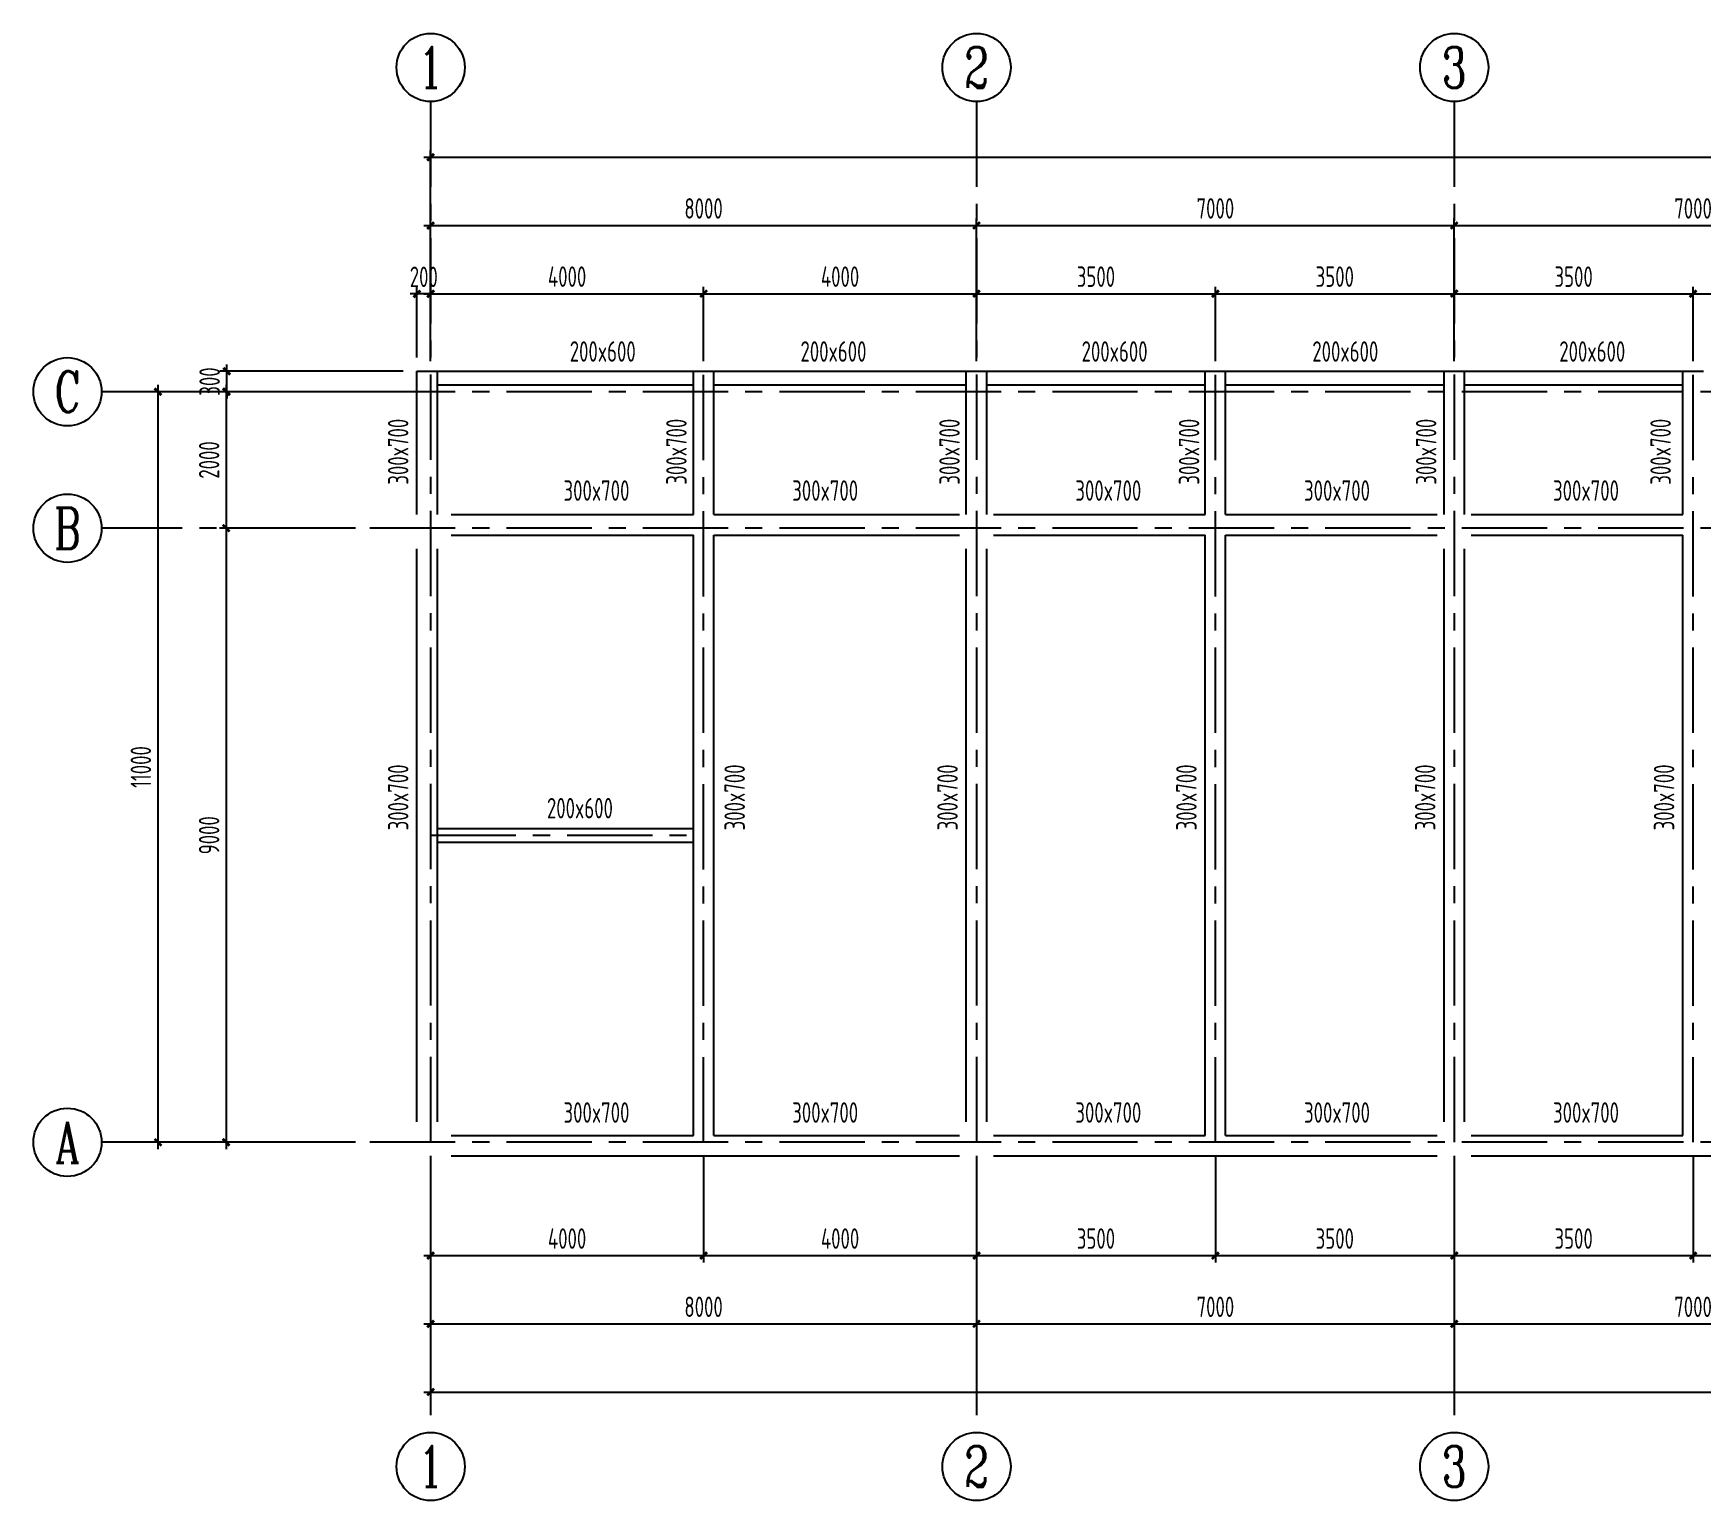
# Model space of a CAD drawing. Header units: millimetres. Extents: x -98450 to -46581, y -34693 to 29833.
# Drawn here: x -98450 to -74003, y -34693 to -13188 of the extents above; entities that cross this region are included whole.
import ezdxf
from ezdxf.enums import TextEntityAlignment as Align

# ---------------------------------------------------------------- set-up
doc = ezdxf.new("R2010")
doc.units = ezdxf.units.MM
doc.header["$LTSCALE"] = 1000
doc.header["$MEASUREMENT"] = 0
doc.linetypes.add('CENTER', pattern=[2, 1.25, -0.25, 0.25, -0.25])
doc.linetypes.add('DASHED', pattern=[0.75, 0.5, -0.25])
doc.layers.get('0').update_dxf_attribs({"linetype": 'CONTINUOUS'})
doc.layers.get('Defpoints').update_dxf_attribs({"linetype": 'CONTINUOUS'})
for name, color, linetype in [('AXIS', 253, 'CENTER'), ('AXIS_NUM', 7, 'CONTINUOUS'), ('BEAM', 4, 'DASHED'), ('DIM', 3, 'CONTINUOUS')]:
    doc.layers.add(name, color=color, linetype=linetype)
doc.layers.add('BEAM_TEXT', color=6, linetype='CONTINUOUS', lineweight=25)
doc.styles.add('TSSD_Axis', font='complex.shx', dxfattribs={"width": 0.7, "bigfont": 'hztxt.shx'})
doc.styles.add('TSSD_Dimension', font='tssdeng.shx', dxfattribs={"width": 0.7, "bigfont": 'hztxt.shx'})
doc.styles.add('TSSD_Label', font='tssdeng.shx', dxfattribs={"width": 0.7, "bigfont": 'hztxt.shx'})
doc.dimstyles.new('TSSD_100_100', dxfattribs={"dimtxt": 300, "dimasz": 100, "dimexe": 100, "dimexo": 200, "dimgap": 100, "dimtad": 1, "dimdec": 0, "dimzin": 0, "dimdsep": 46, "dimtxsty": 'TSSD_Dimension', "dimblk": 'ARCHTICK', "dimblk1": 'ARCHTICK', "dimblk2": 'ARCHTICK', "dimcen": 0, "dimdle": 100, "dimclrt": 7, "dimadec": 0, "dimazin": 0, "dimtfac": 1, "dimtdec": 0, "dimtix": 1, "dimtmove": 2, "dimatfit": 3, "dimfxl": 1, "dimtolj": 1, "dimtzin": 0, "dimarcsym": 0})

# ---------------------------------------------------------------- blocks, each defined once
blk = doc.blocks.new('ts_axno')
at = {"color": 0, "linetype": 'ByBlock', "lineweight": -2}
blk.add_circle((0, 0), 0.5, dxfattribs=at)
at = {"color": 0, "linetype": 'ByBlock', "lineweight": -2, "style": 'TSSD_Axis', "width": 0.7}
blk.add_attdef('A', text='', height=0.6, dxfattribs=at).set_placement((0, 0), align=Align.MIDDLE_CENTER)
blk = doc.blocks.new('_ArchTick')
at = {"color": 0, "linetype": 'ByBlock', "const_width": 0.4}
blk.add_lwpolyline([(-0.5, -0.5), (0.5, 0.5)], dxfattribs=at)
blk = doc.blocks.new('*D63')
at = {"layer": 'Defpoints', "color": 0, "transparency": 16777216}
for p in [(-92629, -32019), (-52629, -32019), (-52629, -33102)]:
    blk.add_point(p, dxfattribs=at)
at = {"layer": 'DIM', "color": 0, "lineweight": -2, "transparency": 16777216}
for p, q in [((-92629, -32219), (-92629, -33202)), ((-52629, -32219), (-52629, -33202)), ((-92729, -33102), (-52529, -33102))]:
    blk.add_line(p, q, dxfattribs=at)
at = {"layer": 'DIM', "color": 0, "lineweight": -2, "transparency": 16777216, "xscale": 100, "yscale": 100, "zscale": 100, "rotation": 180}
blk.add_blockref('_ArchTick', (-92629, -33102), dxfattribs=at)
at = {"layer": 'DIM', "color": 0, "lineweight": -2, "transparency": 16777216, "xscale": 100, "yscale": 100, "zscale": 100}
blk.add_blockref('_ArchTick', (-52629, -33102), dxfattribs=at)
at = {"layer": 'DIM', "color": 7, "transparency": 16777216, "insert": (-72629, -32852), "char_height": 300, "attachment_point": 5, "style": 'TSSD_Dimension'}
blk.add_mtext('\\A1;40000', dxfattribs=at)
blk = doc.blocks.new('*D64')
at = {"layer": 'Defpoints', "color": 0, "transparency": 16777216}
for p in [(-92629, -30687), (-84629, -30687), (-84629, -32102)]:
    blk.add_point(p, dxfattribs=at)
at = {"layer": 'DIM', "color": 0, "lineweight": -2, "transparency": 16777216}
for p, q in [((-92629, -30887), (-92629, -32202)), ((-84629, -30887), (-84629, -32202)), ((-92729, -32102), (-84529, -32102))]:
    blk.add_line(p, q, dxfattribs=at)
at = {"layer": 'DIM', "color": 0, "lineweight": -2, "transparency": 16777216, "xscale": 100, "yscale": 100, "zscale": 100, "rotation": 180}
blk.add_blockref('_ArchTick', (-92629, -32102), dxfattribs=at)
at = {"layer": 'DIM', "color": 0, "lineweight": -2, "transparency": 16777216, "xscale": 100, "yscale": 100, "zscale": 100}
blk.add_blockref('_ArchTick', (-84629, -32102), dxfattribs=at)
at = {"layer": 'DIM', "color": 7, "transparency": 16777216, "insert": (-88629, -31852), "char_height": 300, "attachment_point": 5, "style": 'TSSD_Dimension'}
blk.add_mtext('\\A1;8000', dxfattribs=at)
blk = doc.blocks.new('*D65')
at = {"layer": 'Defpoints', "color": 0, "transparency": 16777216}
for p in [(-84629, -30687), (-77629, -30687), (-77629, -32102)]:
    blk.add_point(p, dxfattribs=at)
at = {"layer": 'DIM', "color": 0, "lineweight": -2, "transparency": 16777216}
for p, q in [((-84629, -30887), (-84629, -32202)), ((-77629, -30887), (-77629, -32202)), ((-84729, -32102), (-77529, -32102))]:
    blk.add_line(p, q, dxfattribs=at)
at = {"layer": 'DIM', "color": 0, "lineweight": -2, "transparency": 16777216, "xscale": 100, "yscale": 100, "zscale": 100, "rotation": 180}
blk.add_blockref('_ArchTick', (-84629, -32102), dxfattribs=at)
at = {"layer": 'DIM', "color": 0, "lineweight": -2, "transparency": 16777216, "xscale": 100, "yscale": 100, "zscale": 100}
blk.add_blockref('_ArchTick', (-77629, -32102), dxfattribs=at)
at = {"layer": 'DIM', "color": 7, "transparency": 16777216, "insert": (-81129, -31852), "char_height": 300, "attachment_point": 5, "style": 'TSSD_Dimension'}
blk.add_mtext('\\A1;7000', dxfattribs=at)
blk = doc.blocks.new('*D53')
at = {"layer": 'Defpoints', "color": 0, "transparency": 16777216}
for p in [(-77629, -30687), (-70629, -30687), (-70629, -32102)]:
    blk.add_point(p, dxfattribs=at)
at = {"layer": 'DIM', "color": 0, "lineweight": -2, "transparency": 16777216}
for p, q in [((-77629, -30887), (-77629, -32202)), ((-70629, -30887), (-70629, -32202)), ((-77729, -32102), (-70529, -32102))]:
    blk.add_line(p, q, dxfattribs=at)
at = {"layer": 'DIM', "color": 0, "lineweight": -2, "transparency": 16777216, "xscale": 100, "yscale": 100, "zscale": 100, "rotation": 180}
blk.add_blockref('_ArchTick', (-77629, -32102), dxfattribs=at)
at = {"layer": 'DIM', "color": 0, "lineweight": -2, "transparency": 16777216, "xscale": 100, "yscale": 100, "zscale": 100}
blk.add_blockref('_ArchTick', (-70629, -32102), dxfattribs=at)
at = {"layer": 'DIM', "color": 7, "transparency": 16777216, "insert": (-74129, -31852), "char_height": 300, "attachment_point": 5, "style": 'TSSD_Dimension'}
blk.add_mtext('\\A1;7000', dxfattribs=at)
blk = doc.blocks.new('*D57')
at = {"layer": 'Defpoints', "color": 0, "transparency": 16777216}
for p in [(-52629, -15004), (-92629, -16194), (-52629, -16194)]:
    blk.add_point(p, dxfattribs=at)
at = {"layer": 'DIM', "color": 0, "lineweight": -2, "transparency": 16777216}
for p, q in [((-92629, -15994), (-92629, -14904)), ((-52629, -15994), (-52629, -14904)), ((-92729, -15004), (-52529, -15004))]:
    blk.add_line(p, q, dxfattribs=at)
at = {"layer": 'DIM', "color": 0, "lineweight": -2, "transparency": 16777216, "xscale": 100, "yscale": 100, "zscale": 100, "rotation": 180}
blk.add_blockref('_ArchTick', (-92629, -15004), dxfattribs=at)
at = {"layer": 'DIM', "color": 0, "lineweight": -2, "transparency": 16777216, "xscale": 100, "yscale": 100, "zscale": 100}
blk.add_blockref('_ArchTick', (-52629, -15004), dxfattribs=at)
at = {"layer": 'DIM', "color": 7, "transparency": 16777216, "insert": (-72629, -14754), "char_height": 300, "attachment_point": 5, "style": 'TSSD_Dimension'}
blk.add_mtext('\\A1;40000', dxfattribs=at)
blk = doc.blocks.new('*D58')
at = {"layer": 'Defpoints', "color": 0, "transparency": 16777216}
for p in [(-84629, -16004), (-92629, -17194), (-84629, -17194)]:
    blk.add_point(p, dxfattribs=at)
at = {"layer": 'DIM', "color": 0, "lineweight": -2, "transparency": 16777216}
for p, q in [((-92729, -16004), (-84529, -16004)), ((-92629, -16994), (-92629, -15904)), ((-84629, -16994), (-84629, -15904))]:
    blk.add_line(p, q, dxfattribs=at)
at = {"layer": 'DIM', "color": 0, "lineweight": -2, "transparency": 16777216, "xscale": 100, "yscale": 100, "zscale": 100, "rotation": 180}
blk.add_blockref('_ArchTick', (-92629, -16004), dxfattribs=at)
at = {"layer": 'DIM', "color": 0, "lineweight": -2, "transparency": 16777216, "xscale": 100, "yscale": 100, "zscale": 100}
blk.add_blockref('_ArchTick', (-84629, -16004), dxfattribs=at)
at = {"layer": 'DIM', "color": 7, "transparency": 16777216, "insert": (-88629, -15754), "char_height": 300, "attachment_point": 5, "style": 'TSSD_Dimension'}
blk.add_mtext('\\A1;8000', dxfattribs=at)
blk = doc.blocks.new('*D59')
at = {"layer": 'Defpoints', "color": 0, "transparency": 16777216}
for p in [(-77629, -16004), (-84629, -17194), (-77629, -17194)]:
    blk.add_point(p, dxfattribs=at)
at = {"layer": 'DIM', "color": 0, "lineweight": -2, "transparency": 16777216}
for p, q in [((-84729, -16004), (-77529, -16004)), ((-84629, -16994), (-84629, -15904)), ((-77629, -16994), (-77629, -15904))]:
    blk.add_line(p, q, dxfattribs=at)
at = {"layer": 'DIM', "color": 0, "lineweight": -2, "transparency": 16777216, "xscale": 100, "yscale": 100, "zscale": 100, "rotation": 180}
blk.add_blockref('_ArchTick', (-84629, -16004), dxfattribs=at)
at = {"layer": 'DIM', "color": 0, "lineweight": -2, "transparency": 16777216, "xscale": 100, "yscale": 100, "zscale": 100}
blk.add_blockref('_ArchTick', (-77629, -16004), dxfattribs=at)
at = {"layer": 'DIM', "color": 7, "transparency": 16777216, "insert": (-81129, -15754), "char_height": 300, "attachment_point": 5, "style": 'TSSD_Dimension'}
blk.add_mtext('\\A1;7000', dxfattribs=at)
blk = doc.blocks.new('*D60')
at = {"layer": 'Defpoints', "color": 0, "transparency": 16777216}
for p in [(-70629, -16004), (-77629, -17194), (-70629, -17194)]:
    blk.add_point(p, dxfattribs=at)
at = {"layer": 'DIM', "color": 0, "lineweight": -2, "transparency": 16777216}
for p, q in [((-77729, -16004), (-70529, -16004)), ((-77629, -16994), (-77629, -15904)), ((-70629, -16994), (-70629, -15904))]:
    blk.add_line(p, q, dxfattribs=at)
at = {"layer": 'DIM', "color": 0, "lineweight": -2, "transparency": 16777216, "xscale": 100, "yscale": 100, "zscale": 100, "rotation": 180}
blk.add_blockref('_ArchTick', (-77629, -16004), dxfattribs=at)
at = {"layer": 'DIM', "color": 0, "lineweight": -2, "transparency": 16777216, "xscale": 100, "yscale": 100, "zscale": 100}
blk.add_blockref('_ArchTick', (-70629, -16004), dxfattribs=at)
at = {"layer": 'DIM', "color": 7, "transparency": 16777216, "insert": (-74129, -15754), "char_height": 300, "attachment_point": 5, "style": 'TSSD_Dimension'}
blk.add_mtext('\\A1;7000', dxfattribs=at)
blk = doc.blocks.new('*D28')
at = {"layer": 'Defpoints', "color": 0, "transparency": 16777216}
for p in [(-94528, -18441), (-96625, -29441), (-94528, -29441)]:
    blk.add_point(p, dxfattribs=at)
at = {"layer": 'DIM', "color": 0, "lineweight": -2, "transparency": 16777216}
for p, q in [((-94728, -18441), (-96725, -18441)), ((-96625, -18341), (-96625, -29541)), ((-94728, -29441), (-96725, -29441))]:
    blk.add_line(p, q, dxfattribs=at)
at = {"layer": 'DIM', "color": 0, "lineweight": -2, "transparency": 16777216, "xscale": 100, "yscale": 100, "zscale": 100}
for p, rotation in [((-96625, -18441), 90), ((-96625, -29441), 270)]:
    blk.add_blockref('_ArchTick', p, dxfattribs=dict(at, rotation=rotation))
at = {"layer": 'DIM', "color": 7, "transparency": 16777216, "insert": (-96875, -23941), "char_height": 300, "attachment_point": 5, "rotation": 90, "style": 'TSSD_Dimension'}
blk.add_mtext('\\A1;11000', dxfattribs=at)
blk = doc.blocks.new('*D29')
at = {"layer": 'Defpoints', "color": 0, "transparency": 16777216}
for p in [(-93528, -18441), (-95625, -20441), (-93528, -20441)]:
    blk.add_point(p, dxfattribs=at)
at = {"layer": 'DIM', "color": 0, "lineweight": -2, "transparency": 16777216}
for p, q in [((-93728, -18441), (-95725, -18441)), ((-95625, -18341), (-95625, -20541)), ((-93728, -20441), (-95725, -20441))]:
    blk.add_line(p, q, dxfattribs=at)
at = {"layer": 'DIM', "color": 0, "lineweight": -2, "transparency": 16777216, "xscale": 100, "yscale": 100, "zscale": 100}
for p, rotation in [((-95625, -18441), 90), ((-95625, -20441), 270)]:
    blk.add_blockref('_ArchTick', p, dxfattribs=dict(at, rotation=rotation))
at = {"layer": 'DIM', "color": 7, "transparency": 16777216, "insert": (-95875, -19441), "char_height": 300, "attachment_point": 5, "rotation": 90, "style": 'TSSD_Dimension'}
blk.add_mtext('\\A1;2000', dxfattribs=at)
blk = doc.blocks.new('*D30')
at = {"layer": 'Defpoints', "color": 0, "transparency": 16777216}
for p in [(-93528, -20441), (-95625, -29441), (-93528, -29441)]:
    blk.add_point(p, dxfattribs=at)
at = {"layer": 'DIM', "color": 0, "lineweight": -2, "transparency": 16777216}
for p, q in [((-93728, -20441), (-95725, -20441)), ((-95625, -20341), (-95625, -29541)), ((-93728, -29441), (-95725, -29441))]:
    blk.add_line(p, q, dxfattribs=at)
at = {"layer": 'DIM', "color": 0, "lineweight": -2, "transparency": 16777216, "xscale": 100, "yscale": 100, "zscale": 100}
for p, rotation in [((-95625, -20441), 90), ((-95625, -29441), 270)]:
    blk.add_blockref('_ArchTick', p, dxfattribs=dict(at, rotation=rotation))
at = {"layer": 'DIM', "color": 7, "transparency": 16777216, "insert": (-95875, -24941), "char_height": 300, "attachment_point": 5, "rotation": 90, "style": 'TSSD_Dimension'}
blk.add_mtext('\\A1;9000', dxfattribs=at)
blk = doc.blocks.new('*D32')
at = {"layer": 'Defpoints', "color": 0, "transparency": 16777216}
for p in [(-84629, -17004), (-88629, -18194), (-84629, -18194)]:
    blk.add_point(p, dxfattribs=at)
at = {"layer": 'DIM', "color": 0, "lineweight": -2, "transparency": 16777216}
for p, q in [((-88729, -17004), (-84529, -17004)), ((-88629, -17994), (-88629, -16904)), ((-84629, -17994), (-84629, -16904))]:
    blk.add_line(p, q, dxfattribs=at)
at = {"layer": 'DIM', "color": 0, "lineweight": -2, "transparency": 16777216, "xscale": 100, "yscale": 100, "zscale": 100, "rotation": 180}
blk.add_blockref('_ArchTick', (-88629, -17004), dxfattribs=at)
at = {"layer": 'DIM', "color": 0, "lineweight": -2, "transparency": 16777216, "xscale": 100, "yscale": 100, "zscale": 100}
blk.add_blockref('_ArchTick', (-84629, -17004), dxfattribs=at)
at = {"layer": 'DIM', "color": 7, "transparency": 16777216, "insert": (-86629, -16754), "char_height": 300, "attachment_point": 5, "style": 'TSSD_Dimension'}
blk.add_mtext('\\A1;4000', dxfattribs=at)
blk = doc.blocks.new('*D44')
at = {"layer": 'Defpoints', "color": 0, "transparency": 16777216}
for p in [(-88629, -17004), (-92629, -18194), (-88629, -18194)]:
    blk.add_point(p, dxfattribs=at)
at = {"layer": 'DIM', "color": 0, "lineweight": -2, "transparency": 16777216}
for p, q in [((-92729, -17004), (-88529, -17004)), ((-92629, -17994), (-92629, -16904)), ((-88629, -17994), (-88629, -16904))]:
    blk.add_line(p, q, dxfattribs=at)
at = {"layer": 'DIM', "color": 0, "lineweight": -2, "transparency": 16777216, "xscale": 100, "yscale": 100, "zscale": 100, "rotation": 180}
blk.add_blockref('_ArchTick', (-92629, -17004), dxfattribs=at)
at = {"layer": 'DIM', "color": 0, "lineweight": -2, "transparency": 16777216, "xscale": 100, "yscale": 100, "zscale": 100}
blk.add_blockref('_ArchTick', (-88629, -17004), dxfattribs=at)
at = {"layer": 'DIM', "color": 7, "transparency": 16777216, "insert": (-90629, -16754), "char_height": 300, "attachment_point": 5, "style": 'TSSD_Dimension'}
blk.add_mtext('\\A1;4000', dxfattribs=at)
blk = doc.blocks.new('*D45')
at = {"layer": 'Defpoints', "color": 0, "transparency": 16777216}
for p in [(-77629, -17004), (-81128, -18194), (-77629, -18194)]:
    blk.add_point(p, dxfattribs=at)
at = {"layer": 'DIM', "color": 0, "lineweight": -2, "transparency": 16777216}
for p, q in [((-81228, -17004), (-77529, -17004)), ((-81128, -17994), (-81128, -16904)), ((-77629, -17994), (-77629, -16904))]:
    blk.add_line(p, q, dxfattribs=at)
at = {"layer": 'DIM', "color": 0, "lineweight": -2, "transparency": 16777216, "xscale": 100, "yscale": 100, "zscale": 100, "rotation": 180}
blk.add_blockref('_ArchTick', (-81128, -17004), dxfattribs=at)
at = {"layer": 'DIM', "color": 0, "lineweight": -2, "transparency": 16777216, "xscale": 100, "yscale": 100, "zscale": 100}
blk.add_blockref('_ArchTick', (-77629, -17004), dxfattribs=at)
at = {"layer": 'DIM', "color": 7, "transparency": 16777216, "insert": (-79379, -16754), "char_height": 300, "attachment_point": 5, "style": 'TSSD_Dimension'}
blk.add_mtext('\\A1;3500', dxfattribs=at)
blk = doc.blocks.new('*D46')
at = {"layer": 'Defpoints', "color": 0, "transparency": 16777216}
for p in [(-81128, -17004), (-84629, -18194), (-81128, -18194)]:
    blk.add_point(p, dxfattribs=at)
at = {"layer": 'DIM', "color": 0, "lineweight": -2, "transparency": 16777216}
for p, q in [((-84729, -17004), (-81028, -17004)), ((-84629, -17994), (-84629, -16904)), ((-81128, -17994), (-81128, -16904))]:
    blk.add_line(p, q, dxfattribs=at)
at = {"layer": 'DIM', "color": 0, "lineweight": -2, "transparency": 16777216, "xscale": 100, "yscale": 100, "zscale": 100, "rotation": 180}
blk.add_blockref('_ArchTick', (-84629, -17004), dxfattribs=at)
at = {"layer": 'DIM', "color": 0, "lineweight": -2, "transparency": 16777216, "xscale": 100, "yscale": 100, "zscale": 100}
blk.add_blockref('_ArchTick', (-81128, -17004), dxfattribs=at)
at = {"layer": 'DIM', "color": 7, "transparency": 16777216, "insert": (-82879, -16754), "char_height": 300, "attachment_point": 5, "style": 'TSSD_Dimension'}
blk.add_mtext('\\A1;3500', dxfattribs=at)
blk = doc.blocks.new('*D47')
at = {"layer": 'Defpoints', "color": 0, "transparency": 16777216}
for p in [(-70629, -17004), (-74128, -18194), (-70629, -18194)]:
    blk.add_point(p, dxfattribs=at)
at = {"layer": 'DIM', "color": 0, "lineweight": -2, "transparency": 16777216}
for p, q in [((-74228, -17004), (-70529, -17004)), ((-74128, -17994), (-74128, -16904)), ((-70629, -17994), (-70629, -16904))]:
    blk.add_line(p, q, dxfattribs=at)
at = {"layer": 'DIM', "color": 0, "lineweight": -2, "transparency": 16777216, "xscale": 100, "yscale": 100, "zscale": 100, "rotation": 180}
blk.add_blockref('_ArchTick', (-74128, -17004), dxfattribs=at)
at = {"layer": 'DIM', "color": 0, "lineweight": -2, "transparency": 16777216, "xscale": 100, "yscale": 100, "zscale": 100}
blk.add_blockref('_ArchTick', (-70629, -17004), dxfattribs=at)
at = {"layer": 'DIM', "color": 7, "transparency": 16777216, "insert": (-72379, -16754), "char_height": 300, "attachment_point": 5, "style": 'TSSD_Dimension'}
blk.add_mtext('\\A1;3500', dxfattribs=at)
blk = doc.blocks.new('*D48')
at = {"layer": 'Defpoints', "color": 0, "transparency": 16777216}
for p in [(-74128, -17004), (-77629, -18194), (-74128, -18194)]:
    blk.add_point(p, dxfattribs=at)
at = {"layer": 'DIM', "color": 0, "lineweight": -2, "transparency": 16777216}
for p, q in [((-77729, -17004), (-74028, -17004)), ((-77629, -17994), (-77629, -16904)), ((-74128, -17994), (-74128, -16904))]:
    blk.add_line(p, q, dxfattribs=at)
at = {"layer": 'DIM', "color": 0, "lineweight": -2, "transparency": 16777216, "xscale": 100, "yscale": 100, "zscale": 100, "rotation": 180}
blk.add_blockref('_ArchTick', (-77629, -17004), dxfattribs=at)
at = {"layer": 'DIM', "color": 0, "lineweight": -2, "transparency": 16777216, "xscale": 100, "yscale": 100, "zscale": 100}
blk.add_blockref('_ArchTick', (-74128, -17004), dxfattribs=at)
at = {"layer": 'DIM', "color": 7, "transparency": 16777216, "insert": (-75879, -16754), "char_height": 300, "attachment_point": 5, "style": 'TSSD_Dimension'}
blk.add_mtext('\\A1;3500', dxfattribs=at)
blk = doc.blocks.new('*D36')
at = {"layer": 'Defpoints', "color": 0, "transparency": 16777216}
for p in [(-88629, -29441), (-84629, -29441), (-84629, -31102)]:
    blk.add_point(p, dxfattribs=at)
at = {"layer": 'DIM', "color": 0, "lineweight": -2, "transparency": 16777216}
for p, q in [((-88629, -29641), (-88629, -31202)), ((-84629, -29641), (-84629, -31202)), ((-88729, -31102), (-84529, -31102))]:
    blk.add_line(p, q, dxfattribs=at)
at = {"layer": 'DIM', "color": 0, "lineweight": -2, "transparency": 16777216, "xscale": 100, "yscale": 100, "zscale": 100, "rotation": 180}
blk.add_blockref('_ArchTick', (-88629, -31102), dxfattribs=at)
at = {"layer": 'DIM', "color": 0, "lineweight": -2, "transparency": 16777216, "xscale": 100, "yscale": 100, "zscale": 100}
blk.add_blockref('_ArchTick', (-84629, -31102), dxfattribs=at)
at = {"layer": 'DIM', "color": 7, "transparency": 16777216, "insert": (-86629, -30852), "char_height": 300, "attachment_point": 5, "style": 'TSSD_Dimension'}
blk.add_mtext('\\A1;4000', dxfattribs=at)
blk = doc.blocks.new('*D37')
at = {"layer": 'Defpoints', "color": 0, "transparency": 16777216}
for p in [(-92629, -29441), (-88629, -29441), (-88629, -31102)]:
    blk.add_point(p, dxfattribs=at)
at = {"layer": 'DIM', "color": 0, "lineweight": -2, "transparency": 16777216}
for p, q in [((-92629, -29641), (-92629, -31202)), ((-88629, -29641), (-88629, -31202)), ((-92729, -31102), (-88529, -31102))]:
    blk.add_line(p, q, dxfattribs=at)
at = {"layer": 'DIM', "color": 0, "lineweight": -2, "transparency": 16777216, "xscale": 100, "yscale": 100, "zscale": 100, "rotation": 180}
blk.add_blockref('_ArchTick', (-92629, -31102), dxfattribs=at)
at = {"layer": 'DIM', "color": 0, "lineweight": -2, "transparency": 16777216, "xscale": 100, "yscale": 100, "zscale": 100}
blk.add_blockref('_ArchTick', (-88629, -31102), dxfattribs=at)
at = {"layer": 'DIM', "color": 7, "transparency": 16777216, "insert": (-90629, -30852), "char_height": 300, "attachment_point": 5, "style": 'TSSD_Dimension'}
blk.add_mtext('\\A1;4000', dxfattribs=at)
blk = doc.blocks.new('*D42')
at = {"layer": 'Defpoints', "color": 0, "transparency": 16777216}
for p in [(-77629, -29441), (-74128, -29441), (-74128, -31102)]:
    blk.add_point(p, dxfattribs=at)
at = {"layer": 'DIM', "color": 0, "lineweight": -2, "transparency": 16777216}
for p, q in [((-77629, -29641), (-77629, -31202)), ((-74128, -29641), (-74128, -31202)), ((-77729, -31102), (-74028, -31102))]:
    blk.add_line(p, q, dxfattribs=at)
at = {"layer": 'DIM', "color": 0, "lineweight": -2, "transparency": 16777216, "xscale": 100, "yscale": 100, "zscale": 100, "rotation": 180}
blk.add_blockref('_ArchTick', (-77629, -31102), dxfattribs=at)
at = {"layer": 'DIM', "color": 0, "lineweight": -2, "transparency": 16777216, "xscale": 100, "yscale": 100, "zscale": 100}
blk.add_blockref('_ArchTick', (-74128, -31102), dxfattribs=at)
at = {"layer": 'DIM', "color": 7, "transparency": 16777216, "insert": (-75879, -30852), "char_height": 300, "attachment_point": 5, "style": 'TSSD_Dimension'}
blk.add_mtext('\\A1;3500', dxfattribs=at)
blk = doc.blocks.new('*D43')
at = {"layer": 'Defpoints', "color": 0, "transparency": 16777216}
for p in [(-74128, -29441), (-70629, -29441), (-70629, -31102)]:
    blk.add_point(p, dxfattribs=at)
at = {"layer": 'DIM', "color": 0, "lineweight": -2, "transparency": 16777216}
for p, q in [((-74128, -29641), (-74128, -31202)), ((-70629, -29641), (-70629, -31202)), ((-74228, -31102), (-70529, -31102))]:
    blk.add_line(p, q, dxfattribs=at)
at = {"layer": 'DIM', "color": 0, "lineweight": -2, "transparency": 16777216, "xscale": 100, "yscale": 100, "zscale": 100, "rotation": 180}
blk.add_blockref('_ArchTick', (-74128, -31102), dxfattribs=at)
at = {"layer": 'DIM', "color": 0, "lineweight": -2, "transparency": 16777216, "xscale": 100, "yscale": 100, "zscale": 100}
blk.add_blockref('_ArchTick', (-70629, -31102), dxfattribs=at)
at = {"layer": 'DIM', "color": 7, "transparency": 16777216, "insert": (-72379, -30852), "char_height": 300, "attachment_point": 5, "style": 'TSSD_Dimension'}
blk.add_mtext('\\A1;3500', dxfattribs=at)
blk = doc.blocks.new('*D33')
at = {"layer": 'Defpoints', "color": 0, "transparency": 16777216}
for p in [(-81128, -29441), (-77629, -29441), (-77629, -31102)]:
    blk.add_point(p, dxfattribs=at)
at = {"layer": 'DIM', "color": 0, "lineweight": -2, "transparency": 16777216}
for p, q in [((-81128, -29641), (-81128, -31202)), ((-77629, -29641), (-77629, -31202)), ((-81228, -31102), (-77529, -31102))]:
    blk.add_line(p, q, dxfattribs=at)
at = {"layer": 'DIM', "color": 0, "lineweight": -2, "transparency": 16777216, "xscale": 100, "yscale": 100, "zscale": 100, "rotation": 180}
blk.add_blockref('_ArchTick', (-81128, -31102), dxfattribs=at)
at = {"layer": 'DIM', "color": 0, "lineweight": -2, "transparency": 16777216, "xscale": 100, "yscale": 100, "zscale": 100}
blk.add_blockref('_ArchTick', (-77629, -31102), dxfattribs=at)
at = {"layer": 'DIM', "color": 7, "transparency": 16777216, "insert": (-79379, -30852), "char_height": 300, "attachment_point": 5, "style": 'TSSD_Dimension'}
blk.add_mtext('\\A1;3500', dxfattribs=at)
blk = doc.blocks.new('*D34')
at = {"layer": 'Defpoints', "color": 0, "transparency": 16777216}
for p in [(-84629, -29441), (-81128, -29441), (-81128, -31102)]:
    blk.add_point(p, dxfattribs=at)
at = {"layer": 'DIM', "color": 0, "lineweight": -2, "transparency": 16777216}
for p, q in [((-84629, -29641), (-84629, -31202)), ((-81128, -29641), (-81128, -31202)), ((-84729, -31102), (-81028, -31102))]:
    blk.add_line(p, q, dxfattribs=at)
at = {"layer": 'DIM', "color": 0, "lineweight": -2, "transparency": 16777216, "xscale": 100, "yscale": 100, "zscale": 100, "rotation": 180}
blk.add_blockref('_ArchTick', (-84629, -31102), dxfattribs=at)
at = {"layer": 'DIM', "color": 0, "lineweight": -2, "transparency": 16777216, "xscale": 100, "yscale": 100, "zscale": 100}
blk.add_blockref('_ArchTick', (-81128, -31102), dxfattribs=at)
at = {"layer": 'DIM', "color": 7, "transparency": 16777216, "insert": (-82879, -30852), "char_height": 300, "attachment_point": 5, "style": 'TSSD_Dimension'}
blk.add_mtext('\\A1;3500', dxfattribs=at)
blk = doc.blocks.new('*D2')
at = {"layer": 'Defpoints', "color": 0, "transparency": 16777216}
for p in [(-95617, -18141), (-92829, -18141), (-92829, -18441)]:
    blk.add_point(p, dxfattribs=at)
at = {"layer": 'DIM', "color": 0, "lineweight": -2, "transparency": 16777216}
for p, q in [((-95617, -18141), (-95617, -18041)), ((-93029, -18141), (-95717, -18141)), ((-95617, -18441), (-95617, -18141)), ((-93029, -18441), (-95717, -18441)), ((-95617, -18441), (-95617, -18541))]:
    blk.add_line(p, q, dxfattribs=at)
at = {"layer": 'DIM', "color": 0, "lineweight": -2, "transparency": 16777216, "xscale": 100, "yscale": 100, "zscale": 100}
for p, rotation in [((-95617, -18141), 270), ((-95617, -18441), 90)]:
    blk.add_blockref('_ArchTick', p, dxfattribs=dict(at, rotation=rotation))
at = {"layer": 'DIM', "color": 7, "transparency": 16777216, "insert": (-95867, -18291), "char_height": 300, "attachment_point": 5, "rotation": 90, "style": 'TSSD_Dimension'}
blk.add_mtext('\\A1;300', dxfattribs=at)
blk = doc.blocks.new('*D3')
at = {"layer": 'Defpoints', "color": 0, "transparency": 16777216}
for p in [(-92829, -17007), (-92829, -18141), (-92629, -18141)]:
    blk.add_point(p, dxfattribs=at)
at = {"layer": 'DIM', "color": 0, "lineweight": -2, "transparency": 16777216}
for p, q in [((-92829, -17007), (-92929, -17007)), ((-92829, -17941), (-92829, -16907)), ((-92629, -17007), (-92829, -17007)), ((-92629, -17941), (-92629, -16907)), ((-92629, -17007), (-92529, -17007))]:
    blk.add_line(p, q, dxfattribs=at)
at = {"layer": 'DIM', "color": 0, "lineweight": -2, "transparency": 16777216, "xscale": 100, "yscale": 100, "zscale": 100}
blk.add_blockref('_ArchTick', (-92829, -17007), dxfattribs=at)
at = {"layer": 'DIM', "color": 0, "lineweight": -2, "transparency": 16777216, "xscale": 100, "yscale": 100, "zscale": 100, "rotation": 180}
blk.add_blockref('_ArchTick', (-92629, -17007), dxfattribs=at)
at = {"layer": 'DIM', "color": 7, "transparency": 16777216, "insert": (-92729, -16757), "char_height": 300, "attachment_point": 5, "style": 'TSSD_Dimension'}
blk.add_mtext('\\A1;200', dxfattribs=at)

msp = doc.modelspace()

# ---------------------------------------------------------------- linework, layer by layer
at = {"layer": 'AXIS'}
for p, q in [((-92628.7, -14188.4), (-92628.7, -33692.9)), ((-84628.7, -14188.4), (-84628.7, -33692.9)), ((-77628.7, -14188.4), (-77628.7, -33692.9)), ((-88628.7, -29441.3), (-88628.7, -17621.5)), ((-81128.3, -29441.3), (-81128.3, -17621.5)), ((-74128.3, -29441.3), (-74128.3, -17621.5)), ((-48268, -18441.3), (-97450.2, -18441.3)), ((-48268, -20441.3), (-97450.2, -20441.3)), ((-92628.7, -24941.3), (-88628.7, -24941.3)), ((-48268, -29441.3), (-97450.2, -29441.3))]:
    msp.add_line(p, q, dxfattribs=at)
at = {"layer": 'BEAM', "linetype": 'ByBlock'}
for p, q in [((-92828.7, -20241.3), (-92828.7, -18141.3)), ((-92528.7, -20241.3), (-92528.7, -18141.3)), ((-92528.7, -18141.3), (-88778.7, -18141.3)), ((-88778.7, -20241.3), (-88778.7, -18141.3)), ((-88478.7, -20241.3), (-88478.7, -18141.3)), ((-88478.7, -18141.3), (-84778.7, -18141.3)), ((-84778.7, -20241.3), (-84778.7, -18141.3)), ((-84478.7, -18141.3), (-81278.3, -18141.3)), ((-84478.7, -20241.3), (-84478.7, -18141.3)), ((-81278.3, -20241.3), (-81278.3, -18141.3)), ((-80978.3, -18141.3), (-77778.7, -18141.3)), ((-80978.3, -20241.3), (-80978.3, -18141.3)), ((-77778.7, -20241.3), (-77778.7, -18141.3)), ((-77478.7, -18141.3), (-74278.3, -18141.3)), ((-77478.7, -20241.3), (-77478.7, -18141.3)), ((-74278.3, -20241.3), (-74278.3, -18141.3)), ((-92528.7, -18341.3), (-88778.7, -18341.3)), ((-88478.7, -18341.3), (-84778.7, -18341.3)), ((-84478.7, -18341.3), (-81278.3, -18341.3)), ((-80978.3, -18341.3), (-77778.7, -18341.3)), ((-77478.7, -18341.3), (-74278.3, -18341.3)), ((-92328.7, -20241.3), (-88778.7, -20241.3)), ((-88478.7, -20241.3), (-84878.7, -20241.3)), ((-84378.7, -20241.3), (-81278.3, -20241.3)), ((-80978.3, -20241.3), (-77878.7, -20241.3)), ((-77378.7, -20241.3), (-74278.3, -20241.3)), ((-92828.7, -29141.3), (-92828.7, -20741.3)), ((-92528.7, -29141.3), (-92528.7, -20741.3)), ((-92328.7, -20541.3), (-88778.7, -20541.3)), ((-88778.7, -29341.3), (-88778.7, -20541.3)), ((-88478.7, -29341.3), (-88478.7, -20541.3)), ((-88478.7, -20541.3), (-84878.7, -20541.3)), ((-84778.7, -29141.3), (-84778.7, -20741.3)), ((-84478.7, -29141.3), (-84478.7, -20741.3)), ((-84378.7, -20541.3), (-81278.3, -20541.3)), ((-81278.3, -29341.3), (-81278.3, -20541.3)), ((-80978.3, -20541.3), (-77878.7, -20541.3)), ((-80978.3, -29341.3), (-80978.3, -20541.3)), ((-77778.7, -29141.3), (-77778.7, -20741.3)), ((-77478.7, -29141.3), (-77478.7, -20741.3)), ((-77378.7, -20541.3), (-74278.3, -20541.3)), ((-74278.3, -29341.3), (-74278.3, -20541.3)), ((-92528.7, -24841.3), (-88778.7, -24841.3)), ((-92528.7, -25041.3), (-88778.7, -25041.3)), ((-92328.7, -29341.3), (-88778.7, -29341.3)), ((-88478.7, -29341.3), (-84878.7, -29341.3)), ((-84378.7, -29341.3), (-81278.3, -29341.3)), ((-80978.3, -29341.3), (-77878.7, -29341.3)), ((-77378.7, -29341.3), (-74278.3, -29341.3)), ((-92328.7, -29641.3), (-88628.7, -29641.3)), ((-88628.7, -29641.3), (-84878.7, -29641.3)), ((-84378.7, -29641.3), (-81128.7, -29641.3)), ((-81128.7, -29641.3), (-77878.7, -29641.3)), ((-77378.7, -29641.3), (-74128.7, -29641.3)), ((-74128.3, -29641.3), (-70878.3, -29641.3))]:
    msp.add_line(p, q, dxfattribs=at)
at = {"layer": 'BEAM'}
for p, q in [((-92828.7, -18141.3), (-92528.7, -18141.3)), ((-88778.7, -18141.3), (-88478.7, -18141.3)), ((-84778.7, -18141.3), (-84478.7, -18141.3)), ((-81278.3, -18141.3), (-80978.3, -18141.3)), ((-77778.7, -18141.3), (-77478.7, -18141.3)), ((-74278.3, -18141.3), (-73978.3, -18141.3))]:
    msp.add_line(p, q, dxfattribs=at)

# ---------------------------------------------------------------- block references
at = {"layer": 'AXIS_NUM'}
ref = msp.add_blockref('ts_axno', (-92628.7, -13688.4), dxfattribs=dict(at, xscale=1000, yscale=1000, zscale=1000))
ref.add_attrib('1', '1', dxfattribs={"height": 600, "style": 'TSSD_Axis', "width": 0.7}).set_placement((-92628.7, -13688.4), align=Align.MIDDLE_CENTER)
ref = msp.add_blockref('ts_axno', (-84628.7, -13688.4), dxfattribs=dict(at, xscale=1000, yscale=1000, zscale=1000))
ref.add_attrib('1', '2', dxfattribs={"height": 600, "style": 'TSSD_Axis', "width": 0.7}).set_placement((-84628.7, -13688.4), align=Align.MIDDLE_CENTER)
ref = msp.add_blockref('ts_axno', (-77628.7, -13688.4), dxfattribs=dict(at, xscale=1000, yscale=1000, zscale=1000))
ref.add_attrib('1', '3', dxfattribs={"height": 600, "style": 'TSSD_Axis', "width": 0.7}).set_placement((-77628.7, -13688.4), align=Align.MIDDLE_CENTER)
ref = msp.add_blockref('ts_axno', (-97950.2, -18441.3), dxfattribs=dict(at, xscale=1000, yscale=1000, zscale=1000))
ref.add_attrib('1', 'C', dxfattribs={"height": 600, "style": 'TSSD_Axis', "width": 0.7}).set_placement((-97950.2, -18441.3), align=Align.MIDDLE_CENTER)
ref = msp.add_blockref('ts_axno', (-97950.2, -20441.3), dxfattribs=dict(at, xscale=1000, yscale=1000, zscale=1000))
ref.add_attrib('1', 'B', dxfattribs={"height": 600, "style": 'TSSD_Axis', "width": 0.7}).set_placement((-97950.2, -20441.3), align=Align.MIDDLE_CENTER)
ref = msp.add_blockref('ts_axno', (-97950.2, -29441.3), dxfattribs=dict(at, xscale=1000, yscale=1000, zscale=1000))
ref.add_attrib('1', 'A', dxfattribs={"height": 600, "style": 'TSSD_Axis', "width": 0.7}).set_placement((-97950.2, -29441.3), align=Align.MIDDLE_CENTER)
ref = msp.add_blockref('ts_axno', (-92628.7, -34192.9), dxfattribs=dict(at, xscale=1000, yscale=1000, zscale=1000))
ref.add_attrib('1', '1', dxfattribs={"height": 600, "style": 'TSSD_Axis', "width": 0.7}).set_placement((-92628.7, -34192.9), align=Align.MIDDLE_CENTER)
ref = msp.add_blockref('ts_axno', (-84628.7, -34192.9), dxfattribs=dict(at, xscale=1000, yscale=1000, zscale=1000))
ref.add_attrib('1', '2', dxfattribs={"height": 600, "style": 'TSSD_Axis', "width": 0.7}).set_placement((-84628.7, -34192.9), align=Align.MIDDLE_CENTER)
ref = msp.add_blockref('ts_axno', (-77628.7, -34192.9), dxfattribs=dict(at, xscale=1000, yscale=1000, zscale=1000))
ref.add_attrib('1', '3', dxfattribs={"height": 600, "style": 'TSSD_Axis', "width": 0.7}).set_placement((-77628.7, -34192.9), align=Align.MIDDLE_CENTER)

# ---------------------------------------------------------------- texts
at = {"layer": 'BEAM_TEXT', "style": 'TSSD_Label', "width": 0.7}
for s, p in [('200x600', (-90106.5, -18001)), ('200x600', (-86725.4, -18001)), ('200x600', (-82606, -18001)), ('200x600', (-79225, -18001)), ('200x600', (-75606, -18001)), ('300x700', (-90198.3, -20039)), ('300x700', (-86847.1, -20039)), ('300x700', (-82697.8, -20039)), ('300x700', (-79346.6, -20039)), ('300x700', (-75697.8, -20039)), ('200x600', (-90440.9, -24694.4)), ('300x700', (-90198.3, -29154.4)), ('300x700', (-86847.1, -29154.4)), ('300x700', (-82697.8, -29154.4)), ('300x700', (-79346.6, -29154.4)), ('300x700', (-75697.8, -29154.4))]:
    msp.add_text(s, height=300, dxfattribs=at).set_placement(p, align=Align.CENTER)
for p in [(-92954, -19320.1), (-88876.7, -19320.1), (-84875.2, -19320.1), (-81364.4, -19320.1), (-77890.3, -19320.1), (-74454.4, -19320.1), (-92954, -24386.3), (-88023.1, -24386.3), (-84904, -24386.3), (-81403.6, -24386.3), (-77904, -24386.3), (-74403.6, -24386.3)]:
    msp.add_text('300x700', height=300, rotation=90, dxfattribs=at).set_placement(p, align=Align.CENTER)

# ---------------------------------------------------------------- dimensions: what is measured, and where the dimension line sits
at = {"layer": 'DIM'}
for base, p1, p2, picture, middle in [((-52628.7, -15004.2), (-92628.7, -16194.1), (-52628.7, -16194.1), '*D57', (-72628.7, -14754.2)), ((-84628.7, -16004.2), (-92628.7, -17194.1), (-84628.7, -17194.1), '*D58', (-88628.7, -15754.2)), ((-77628.7, -16004.2), (-84628.7, -17194.1), (-77628.7, -17194.1), '*D59', (-81128.7, -15754.2)), ((-70628.7, -16004.2), (-77628.7, -17194.1), (-70628.7, -17194.1), '*D60', (-74128.7, -15754.2)), ((-92828.7, -17007.4), (-92628.7, -18141.3), (-92828.7, -18141.3), '*D3', (-92728.7, -16757.4)), ((-88628.7, -17004.2), (-92628.7, -18194.1), (-88628.7, -18194.1), '*D44', (-90628.7, -16754.2)), ((-84628.7, -17004.2), (-88628.7, -18194.1), (-84628.7, -18194.1), '*D32', (-86628.7, -16754.2)), ((-81128.3, -17004.2), (-84628.7, -18194.1), (-81128.3, -18194.1), '*D46', (-82878.5, -16754.2)), ((-77628.7, -17004.2), (-81128.3, -18194.1), (-77628.7, -18194.1), '*D45', (-79378.5, -16754.2)), ((-74128.3, -17004.2), (-77628.7, -18194.1), (-74128.3, -18194.1), '*D48', (-75878.5, -16754.2)), ((-70628.7, -17004.2), (-74128.3, -18194.1), (-70628.7, -18194.1), '*D47', (-72378.5, -16754.2)), ((-88628.7, -31102.3), (-92628.7, -29441.3), (-88628.7, -29441.3), '*D37', (-90628.7, -30852.3)), ((-84628.7, -31102.3), (-88628.7, -29441.3), (-84628.7, -29441.3), '*D36', (-86628.7, -30852.3)), ((-81128.3, -31102.3), (-84628.7, -29441.3), (-81128.3, -29441.3), '*D34', (-82878.5, -30852.3)), ((-77628.7, -31102.3), (-81128.3, -29441.3), (-77628.7, -29441.3), '*D33', (-79378.5, -30852.3)), ((-74128.3, -31102.3), (-77628.7, -29441.3), (-74128.3, -29441.3), '*D42', (-75878.5, -30852.3)), ((-70628.7, -31102.3), (-74128.3, -29441.3), (-70628.7, -29441.3), '*D43', (-72378.5, -30852.3)), ((-84628.7, -32102.3), (-92628.7, -30687.2), (-84628.7, -30687.2), '*D64', (-88628.7, -31852.3)), ((-77628.7, -32102.3), (-84628.7, -30687.2), (-77628.7, -30687.2), '*D65', (-81128.7, -31852.3)), ((-70628.7, -32102.3), (-77628.7, -30687.2), (-70628.7, -30687.2), '*D53', (-74128.7, -31852.3)), ((-52628.7, -33102.3), (-92628.7, -32019), (-52628.7, -32019), '*D63', (-72628.7, -32852.3))]:
    dim = msp.add_linear_dim(base=base, p1=p1, p2=p2, dimstyle='TSSD_100_100', dxfattribs=at)
    dim.commit()
    dim.dimension.update_dxf_attribs({"geometry": picture, "text_midpoint": middle})
for base, p1, p2, picture, middle in [((-95617.4, -18141.3), (-92828.7, -18441.3), (-92828.7, -18141.3), '*D2', (-95867.4, -18291.3)), ((-96624.7, -29441.3), (-94527.5, -18441.3), (-94527.5, -29441.3), '*D28', (-96874.7, -23941.3)), ((-95624.7, -20441.3), (-93527.5, -18441.3), (-93527.5, -20441.3), '*D29', (-95874.7, -19441.3)), ((-95624.7, -29441.3), (-93527.5, -20441.3), (-93527.5, -29441.3), '*D30', (-95874.7, -24941.3))]:
    dim = msp.add_linear_dim(base=base, p1=p1, p2=p2, angle=90, dimstyle='TSSD_100_100', dxfattribs=at)
    dim.commit()
    dim.dimension.update_dxf_attribs({"geometry": picture, "text_midpoint": middle})

doc.saveas('drawing.dxf')
